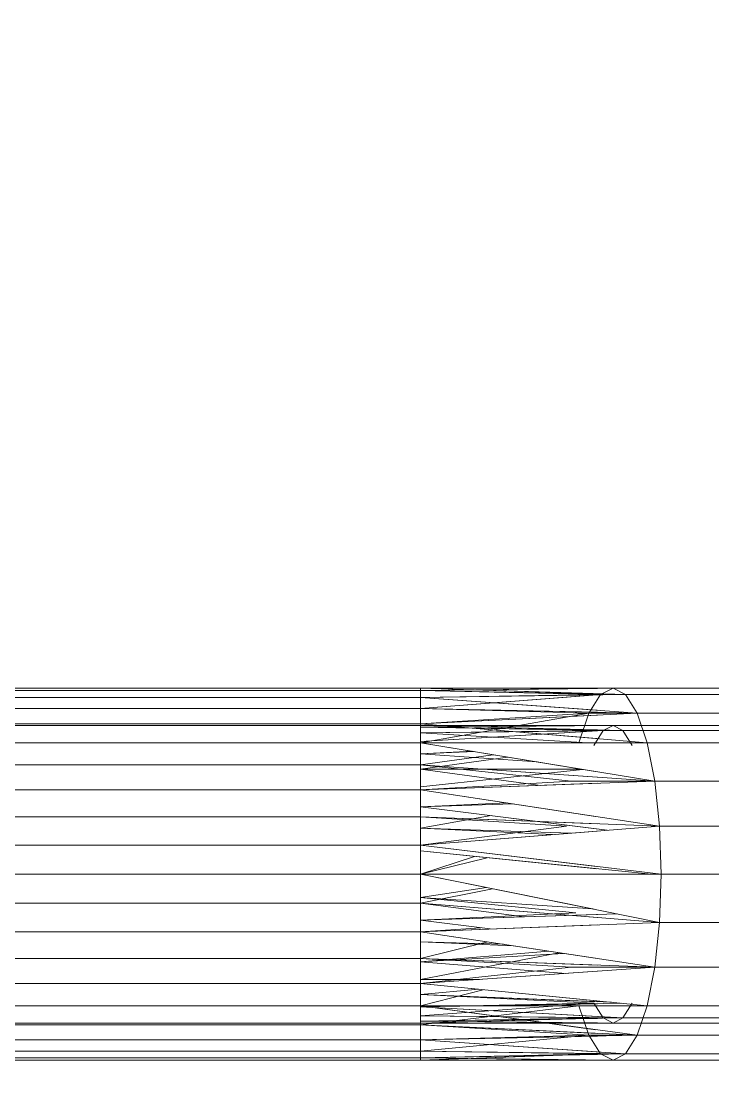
# Model space of a CAD drawing. Header units: centimetres. Extents: x -1762 to 3746, y -261 to 6534.
# Drawn here: x -1340.495 to -1338.637, y 5817.804 to 5820.653 of the extents above; entities that cross this region are included whole.
import ezdxf

# ---------------------------------------------------------------- set-up
doc = ezdxf.new("R2010")
doc.units = ezdxf.units.CM
doc.linetypes.add('Hidden', pattern=[0.714375, 0.47625, -0.238125])
doc.layers.add('A-ANNO-NOTE', color=7, linetype='Continuous', lineweight=9)
doc.layers.add('A-DETL-HDLN', color=7, linetype='Hidden', lineweight=9)
doc.layers.add('G-IMPT', color=7, linetype='Continuous', lineweight=9, true_color=0x007f7f)

# ---------------------------------------------------------------- blocks, each defined once
blk = doc.blocks.new('EQ-05-007 - EQ-05-007_dwg_Agrupar_308-1548997-Planta bodega almacenamiento congelados')
at = {"layer": 'A-DETL-HDLN'}
for p, q in [((4.25, 10.0002), (4.7324, 10.0002)), ((4.6989, 9.9832), (4.7324, 10.0002)), ((5.25, 10.0002), (4.7324, 10.0002)), ((5.25, 9.994), (4.7324, 10.0002)), ((4.7324, 10.0002), (4.7659, 9.9832)), ((5.25, 10.0002), (4.7659, 9.9832)), ((21.25, 10.0002), (5.25, 10.0002)), ((5.25, 9.994), (5.25, 10.0002)), ((4.1853, 9.9832), (4.6989, 9.9832)), ((4.3147, 9.9832), (4.7659, 9.9832)), ((4.6677, 9.9332), (4.6989, 9.9832)), ((5.25, 9.994), (4.6989, 9.9832)), ((5.25, 9.9457), (4.6989, 9.9832)), ((5.25, 9.9757), (4.6989, 9.9832)), ((5.25, 9.994), (4.7659, 9.9832)), ((5.25, 9.9757), (4.7659, 9.9832)), ((4.7659, 9.9832), (4.7971, 9.9332)), ((5.25, 9.9757), (4.7971, 9.9332)), ((21.25, 9.994), (5.25, 9.994)), ((5.25, 9.9757), (5.25, 9.994)), ((5.25, 9.9757), (5.25, 9.994)), ((5.25, 9.9757), (5.25, 9.994)), ((21.25, 9.9757), (5.25, 9.9757)), ((5.25, 9.9457), (5.25, 9.9757)), ((5.25, 9.9457), (4.6677, 9.9332)), ((5.25, 9.9457), (4.7971, 9.9332)), ((21.25, 9.9457), (5.25, 9.9457)), ((5.25, 9.9047), (5.25, 9.9457)), ((4.125, 9.9332), (4.6677, 9.9332)), ((4.375, 9.9332), (4.7971, 9.9332)), ((4.6409, 9.8538), (4.6677, 9.9332)), ((5.25, 9.8538), (4.6677, 9.9332)), ((5.25, 9.9047), (4.6677, 9.9332)), ((5.25, 9.9047), (4.7971, 9.9332)), ((4.7971, 9.9332), (4.8239, 9.8538)), ((4.1982, 9.8866), (4.7056, 9.8866)), ((4.25, 9.9002), (4.7324, 9.9002)), ((4.3018, 9.8866), (4.7592, 9.8866)), ((4.6806, 9.8466), (4.7056, 9.8866)), ((4.7056, 9.8866), (4.7324, 9.9002)), ((5.25, 9.8953), (4.7056, 9.8866)), ((5.25, 9.8566), (4.7056, 9.8866)), ((5.25, 9.8806), (4.7056, 9.8866)), ((5.25, 9.9002), (4.7324, 9.9002)), ((5.25, 9.8953), (4.7324, 9.9002)), ((4.7324, 9.9002), (4.7592, 9.8866)), ((5.25, 9.9002), (4.7592, 9.8866)), ((5.25, 9.8953), (4.7592, 9.8866)), ((5.25, 9.8806), (4.7592, 9.8866)), ((4.7592, 9.8866), (4.7841, 9.8466)), ((5.25, 9.9047), (4.8239, 9.8538)), ((21.25, 9.9047), (5.25, 9.9047)), ((5.25, 9.8538), (5.25, 9.9047)), ((21.25, 9.9002), (5.25, 9.9002)), ((5.25, 9.8566), (4.7087, 9.8471)), ((5.25, 9.8806), (4.7841, 9.8466)), ((5.25, 9.8566), (4.7841, 9.8466)), ((4.0732, 9.8538), (4.6409, 9.8538)), ((4.6203, 9.7502), (4.6409, 9.8538)), ((5.25, 9.7941), (4.6409, 9.8538)), ((5.25, 9.8538), (4.6409, 9.8538)), ((4.6409, 9.8538), (4.8239, 9.8538)), ((5.25, 9.8238), (4.7368, 9.8444)), ((5.25, 9.8238), (4.7841, 9.8466)), ((5.25, 9.8538), (4.8239, 9.8538)), ((5.25, 9.8538), (5.0811, 9.8106)), ((21.25, 9.8538), (5.25, 9.8538)), ((5.25, 9.7941), (5.25, 9.8538)), ((5.25, 9.8238), (5.0933, 9.8094)), ((5.25, 9.7941), (4.6203, 9.7502)), ((5.25, 9.7941), (4.8444, 9.7502)), ((5.25, 9.783), (4.8782, 9.7111)), ((5.25, 9.783), (5.0915, 9.783)), ((5.25, 9.783), (5.0915, 9.783)), ((21.25, 9.7941), (5.25, 9.7941)), ((5.25, 9.7272), (5.25, 9.7941)), ((4.0335, 9.7502), (4.6203, 9.7502)), ((4.6074, 9.6296), (4.6203, 9.7502)), ((5.25, 9.6547), (4.6203, 9.7502)), ((5.25, 9.7272), (4.6203, 9.7502)), ((4.6203, 9.7502), (4.8444, 9.7502)), ((5.25, 9.7272), (4.8444, 9.7502)), ((5.25, 9.7353), (4.8594, 9.7669)), ((5.25, 9.7353), (4.8652, 9.7131)), ((5.25, 9.7353), (4.9051, 9.707)), ((5.25, 9.7272), (5.0689, 9.6822)), ((21.25, 9.7272), (5.25, 9.7272)), ((5.25, 9.6547), (5.25, 9.7272)), ((5.25, 9.6818), (5.0007, 9.6925)), ((5.25, 9.6818), (5.0268, 9.6886)), ((4.6074, 9.6296), (4.0085, 9.6296)), ((4.603, 9.5002), (4.6074, 9.6296)), ((5.25, 9.6547), (4.6074, 9.6296)), ((5.25, 9.5002), (4.6074, 9.6296)), ((5.25, 9.5784), (4.6074, 9.6296)), ((5.25, 9.6238), (5.0625, 9.6474)), ((5.25, 9.6547), (5.0871, 9.6443)), ((21.25, 9.6547), (5.25, 9.6547)), ((5.25, 9.5784), (5.25, 9.6547)), ((5.25, 9.6238), (4.7215, 9.6066)), ((5.25, 9.6238), (4.8324, 9.6037)), ((5.25, 9.5628), (4.8324, 9.6037)), ((5.25, 9.5784), (4.9713, 9.6148)), ((5.25, 9.5628), (4.7867, 9.5935)), ((5.25, 9.5784), (5.0558, 9.5393)), ((21.25, 9.5784), (5.25, 9.5784)), ((5.25, 9.5002), (5.25, 9.5784)), ((5.25, 9.5628), (5.0725, 9.536)), ((4, 9.5002), (4.603, 9.5002)), ((5.25, 9.422), (4.603, 9.5002)), ((5.25, 9.5002), (4.603, 9.5002)), ((4.6074, 9.3708), (4.603, 9.5002)), ((5.25, 9.4376), (4.6288, 9.5002)), ((5.25, 9.5002), (5.0705, 9.4557)), ((5.25, 9.5002), (5.1046, 9.4523)), ((21.25, 9.5002), (5.25, 9.5002)), ((5.25, 9.422), (5.25, 9.5002)), ((5.25, 9.422), (4.6074, 9.3708)), ((5.25, 9.422), (4.8574, 9.3708)), ((21.25, 9.422), (5.25, 9.422)), ((5.25, 9.3457), (5.25, 9.422)), ((5.25, 9.3186), (4.7483, 9.382)), ((5.25, 9.3766), (4.8453, 9.3898)), ((5.25, 9.3766), (4.8947, 9.3937)), ((5.25, 9.3766), (5.0598, 9.3426)), ((4.0085, 9.3708), (4.6074, 9.3708)), ((5.25, 9.2732), (4.6074, 9.3708)), ((5.25, 9.3457), (4.6074, 9.3708)), ((4.6203, 9.2502), (4.6074, 9.3708)), ((5.25, 9.3457), (4.8574, 9.3708)), ((21.25, 9.3457), (5.25, 9.3457)), ((5.25, 9.2732), (5.25, 9.3457)), ((5.25, 9.3186), (5.0008, 9.3111)), ((5.25, 9.3186), (5.017, 9.3086)), ((5.25, 9.2732), (4.6203, 9.2502)), ((5.25, 9.2651), (4.8143, 9.2183)), ((5.25, 9.2732), (4.8444, 9.2502)), ((5.25, 9.2174), (4.9271, 9.2614)), ((21.25, 9.2732), (5.25, 9.2732)), ((5.25, 9.2063), (5.25, 9.2732)), ((4.0335, 9.2502), (4.6203, 9.2502)), ((5.25, 9.1467), (4.6203, 9.2502)), ((5.25, 9.2063), (4.6203, 9.2502)), ((4.6203, 9.2502), (4.8444, 9.2502)), ((4.6409, 9.1467), (4.6203, 9.2502)), ((5.25, 9.2063), (4.8444, 9.2502)), ((5.25, 9.2174), (4.82, 9.2174)), ((5.25, 9.2174), (4.82, 9.2174)), ((5.25, 9.2174), (5.015, 9.1853)), ((5.25, 9.2063), (5.054, 9.1789)), ((21.25, 9.2063), (5.25, 9.2063)), ((5.25, 9.1467), (5.25, 9.2063)), ((5.25, 9.1766), (4.9363, 9.1982)), ((5.25, 9.1766), (5.1036, 9.1707)), ((5.25, 9.1766), (5.1097, 9.1697)), ((4.0732, 9.1467), (4.6409, 9.1467)), ((5.25, 9.0957), (4.6409, 9.1467)), ((5.25, 9.1467), (4.6409, 9.1467)), ((4.6677, 9.0672), (4.6409, 9.1467)), ((4.7056, 9.1138), (4.6806, 9.1538)), ((4.7841, 9.1538), (4.7592, 9.1138)), ((5.25, 9.1467), (4.7971, 9.0672)), ((4.8239, 9.1467), (4.7971, 9.0672)), ((5.25, 9.1198), (4.8002, 9.1467)), ((21.25, 9.1467), (5.25, 9.1467)), ((5.25, 9.0957), (5.25, 9.1467)), ((5.25, 9.1198), (4.7056, 9.1138)), ((5.25, 9.1438), (4.7592, 9.1138)), ((5.25, 9.1198), (4.7592, 9.1138)), ((4.1982, 9.1138), (4.7056, 9.1138)), ((4.25, 9.1002), (4.7324, 9.1002)), ((4.3018, 9.1138), (4.7592, 9.1138)), ((5.25, 9.0957), (4.6677, 9.0672)), ((5.25, 9.1002), (4.7056, 9.1138)), ((5.25, 9.1051), (4.7056, 9.1138)), ((4.7324, 9.1002), (4.7056, 9.1138)), ((4.7592, 9.1138), (4.7324, 9.1002)), ((5.25, 9.1051), (4.7324, 9.1002)), ((5.25, 9.1002), (4.7324, 9.1002)), ((5.25, 9.1051), (4.7592, 9.1138)), ((5.25, 9.0957), (4.7971, 9.0672)), ((21.25, 9.1002), (5.25, 9.1002)), ((21.25, 9.0957), (5.25, 9.0957)), ((5.25, 9.0547), (5.25, 9.0957)), ((4.125, 9.0672), (4.6677, 9.0672)), ((4.375, 9.0672), (4.7971, 9.0672)), ((5.25, 9.0247), (4.6677, 9.0672)), ((5.25, 9.0547), (4.6677, 9.0672)), ((4.6989, 9.0172), (4.6677, 9.0672)), ((4.7971, 9.0672), (4.7659, 9.0172)), ((5.25, 9.0547), (4.7971, 9.0672)), ((5.25, 9.0547), (4.7659, 9.0172)), ((21.25, 9.0547), (5.25, 9.0547)), ((5.25, 9.0247), (5.25, 9.0547)), ((4.1853, 9.0172), (4.6989, 9.0172)), ((4.3147, 9.0172), (4.7659, 9.0172)), ((5.25, 9.0247), (4.6989, 9.0172)), ((5.25, 9.0002), (4.6989, 9.0172)), ((5.25, 9.0064), (4.6989, 9.0172)), ((4.7324, 9.0002), (4.6989, 9.0172)), ((4.7659, 9.0172), (4.7324, 9.0002)), ((5.25, 9.0064), (4.7324, 9.0002)), ((5.25, 9.0247), (4.7659, 9.0172)), ((5.25, 9.0064), (4.7659, 9.0172)), ((21.25, 9.0247), (5.25, 9.0247)), ((5.25, 9.0064), (5.25, 9.0247)), ((5.25, 9.0064), (5.25, 9.0247)), ((5.25, 9.0064), (5.25, 9.0247)), ((21.25, 9.0064), (5.25, 9.0064)), ((5.25, 9.0002), (5.25, 9.0064)), ((5.25, 9.0064), (5.25, 9.0002)), ((5.25, 9.0002), (5.25, 9.0064)), ((4.25, 9.0002), (4.7324, 9.0002)), ((5.25, 9.0002), (4.7324, 9.0002)), ((21.25, 9.0002), (5.25, 9.0002))]:
    blk.add_line(p, q, dxfattribs=at)
at = {"layer": 'A-DETL-HDLN', "flags": 128}
blk.add_lwpolyline([(5.25, 10.0002), (5.25, 9.994)], close=True, dxfattribs=at)
at = {"layer": 'G-IMPT'}
for p, q in [((4.25, 10.0002), (4.7324, 10.0002)), ((4.6989, 9.9832), (4.7324, 10.0002)), ((5.25, 10.0002), (4.7324, 10.0002)), ((5.25, 9.994), (4.7324, 10.0002)), ((4.7324, 10.0002), (4.7659, 9.9832)), ((5.25, 10.0002), (4.7659, 9.9832)), ((21.25, 10.0002), (5.25, 10.0002)), ((5.25, 9.994), (5.25, 10.0002)), ((5.25, 10.0002), (21.25, 10.0002)), ((4.1853, 9.9832), (4.6989, 9.9832)), ((4.3147, 9.9832), (4.7659, 9.9832)), ((4.6677, 9.9332), (4.6989, 9.9832)), ((5.25, 9.994), (4.6989, 9.9832)), ((5.25, 9.9457), (4.6989, 9.9832)), ((5.25, 9.9757), (4.6989, 9.9832)), ((5.25, 9.994), (4.7659, 9.9832)), ((5.25, 9.9757), (4.7659, 9.9832)), ((4.7659, 9.9832), (4.7971, 9.9332)), ((5.25, 9.9757), (4.7971, 9.9332)), ((21.25, 9.994), (5.25, 9.994)), ((5.25, 9.9757), (5.25, 9.994)), ((21.25, 9.9757), (5.25, 9.9757)), ((5.25, 9.9457), (5.25, 9.9757)), ((5.25, 9.9457), (4.6677, 9.9332)), ((5.25, 9.9457), (4.7971, 9.9332)), ((21.25, 9.9457), (5.25, 9.9457)), ((5.25, 9.9047), (5.25, 9.9457)), ((4.125, 9.9332), (4.6677, 9.9332)), ((4.375, 9.9332), (4.7971, 9.9332)), ((4.6409, 9.8538), (4.6677, 9.9332)), ((5.25, 9.8538), (4.6677, 9.9332)), ((5.25, 9.9047), (4.6677, 9.9332)), ((5.25, 9.9047), (4.7971, 9.9332)), ((4.7971, 9.9332), (4.8239, 9.8538)), ((4.1982, 9.8866), (4.7056, 9.8866)), ((4.25, 9.9002), (4.7324, 9.9002)), ((4.3018, 9.8866), (4.7592, 9.8866)), ((4.6806, 9.8466), (4.7056, 9.8866)), ((4.7056, 9.8866), (4.7324, 9.9002)), ((5.25, 9.8953), (4.7056, 9.8866)), ((4.7056, 9.8866), (5.25, 9.8953)), ((5.25, 9.8566), (4.7056, 9.8866)), ((5.25, 9.8806), (4.7056, 9.8866)), ((5.25, 9.9002), (4.7324, 9.9002)), ((5.25, 9.8953), (4.7324, 9.9002)), ((4.7324, 9.9002), (4.7592, 9.8866)), ((5.25, 9.9002), (4.7592, 9.8866)), ((5.25, 9.8953), (4.7592, 9.8866)), ((5.25, 9.8953), (4.7592, 9.8866)), ((5.25, 9.8806), (4.7592, 9.8866)), ((4.7592, 9.8866), (4.7841, 9.8466)), ((5.25, 9.9047), (4.8239, 9.8538)), ((21.25, 9.9047), (5.25, 9.9047)), ((5.25, 9.8538), (5.25, 9.9047)), ((21.25, 9.9002), (5.25, 9.9002)), ((5.25, 9.8566), (4.7087, 9.8471)), ((4.7087, 9.8471), (5.25, 9.8566)), ((5.25, 9.8806), (4.7841, 9.8466)), ((5.25, 9.8566), (4.7841, 9.8466)), ((5.25, 9.8566), (4.7841, 9.8466)), ((4.0732, 9.8538), (4.6409, 9.8538)), ((4.6203, 9.7502), (4.6409, 9.8538)), ((5.25, 9.7941), (4.6409, 9.8538)), ((5.25, 9.8538), (4.6409, 9.8538)), ((4.6409, 9.8538), (4.8239, 9.8538)), ((4.8239, 9.8538), (4.6409, 9.8538)), ((5.25, 9.8238), (4.7367, 9.8444)), ((5.25, 9.8238), (4.7367, 9.8444)), ((5.25, 9.8238), (4.7368, 9.8444)), ((5.25, 9.8238), (4.7841, 9.8466)), ((4.7841, 9.8466), (5.25, 9.8238)), ((5.25, 9.8538), (4.8239, 9.8538)), ((5.25, 9.8538), (5.0811, 9.8106)), ((5.25, 9.8538), (5.0811, 9.8106)), ((21.25, 9.8538), (5.25, 9.8538)), ((5.25, 9.7941), (5.25, 9.8538)), ((5.25, 9.8238), (5.0933, 9.8094)), ((5.25, 9.8238), (5.0933, 9.8094)), ((5.25, 9.7941), (4.6203, 9.7502)), ((5.25, 9.7941), (4.8444, 9.7502)), ((4.8444, 9.7502), (5.25, 9.7941)), ((5.25, 9.783), (4.8782, 9.7111)), ((5.25, 9.783), (4.8782, 9.7111)), ((5.25, 9.783), (5.0915, 9.783)), ((5.25, 9.783), (5.0915, 9.783)), ((5.0915, 9.783), (5.25, 9.783)), ((5.25, 9.783), (5.0915, 9.783)), ((5.0915, 9.783), (5.25, 9.783)), ((21.25, 9.7941), (5.25, 9.7941)), ((5.25, 9.7272), (5.25, 9.7941)), ((4.0335, 9.7502), (4.6203, 9.7502)), ((4.6074, 9.6296), (4.6203, 9.7502)), ((5.25, 9.6547), (4.6203, 9.7502)), ((5.25, 9.7272), (4.6203, 9.7502)), ((4.6203, 9.7502), (4.8444, 9.7502)), ((4.6203, 9.7502), (4.8444, 9.7502)), ((4.8444, 9.7502), (4.6203, 9.7502)), ((5.25, 9.7272), (4.8444, 9.7502)), ((5.25, 9.7353), (4.8594, 9.7669)), ((5.25, 9.7353), (4.8594, 9.7669)), ((5.25, 9.7353), (4.8652, 9.7131)), ((4.8652, 9.7131), (5.25, 9.7353)), ((5.25, 9.7353), (4.9051, 9.707)), ((4.9051, 9.707), (5.25, 9.7353)), ((4.9051, 9.707), (5.25, 9.7353)), ((5.25, 9.7272), (5.0689, 9.6822)), ((5.25, 9.7272), (5.0689, 9.6822)), ((21.25, 9.7272), (5.25, 9.7272)), ((5.25, 9.6547), (5.25, 9.7272)), ((5.25, 9.6818), (5.0007, 9.6925)), ((5.25, 9.6818), (5.0007, 9.6925)), ((5.0007, 9.6925), (5.25, 9.6818)), ((5.25, 9.6818), (5.0268, 9.6886)), ((5.25, 9.6818), (5.0268, 9.6886)), ((5.25, 9.6818), (5.0268, 9.6886)), ((4.6074, 9.6296), (4.0085, 9.6296)), ((4.0085, 9.6296), (4.6074, 9.6296)), ((4.603, 9.5002), (4.6074, 9.6296)), ((4.6074, 9.6296), (4.603, 9.5002)), ((5.25, 9.6547), (4.6074, 9.6296)), ((5.25, 9.5002), (4.6074, 9.6296)), ((5.25, 9.5784), (4.6074, 9.6296)), ((5.25, 9.5784), (4.6074, 9.6296)), ((5.25, 9.6238), (5.0625, 9.6474)), ((5.0625, 9.6474), (5.25, 9.6238)), ((5.25, 9.6547), (5.0871, 9.6443)), ((5.0871, 9.6443), (5.25, 9.6547)), ((5.25, 9.6547), (5.0871, 9.6443)), ((21.25, 9.6547), (5.25, 9.6547)), ((5.25, 9.5784), (5.25, 9.6547)), ((5.25, 9.6238), (4.7215, 9.6066)), ((5.25, 9.6238), (4.7215, 9.6066)), ((5.25, 9.6238), (4.8324, 9.6037)), ((4.8324, 9.6037), (5.25, 9.6238)), ((5.25, 9.5628), (4.8324, 9.6037)), ((5.25, 9.5628), (4.8324, 9.6037)), ((5.25, 9.5784), (4.9713, 9.6148)), ((4.9714, 9.6148), (5.25, 9.5784)), ((4.9714, 9.6148), (5.25, 9.5784)), ((5.25, 9.5628), (4.7867, 9.5935)), ((4.7867, 9.5935), (5.25, 9.5628)), ((4.7867, 9.5935), (5.25, 9.5628)), ((5.25, 9.5784), (5.0558, 9.5393)), ((21.25, 9.5784), (5.25, 9.5784)), ((5.25, 9.5002), (5.25, 9.5784)), ((21.25, 9.5784), (5.25, 9.5784)), ((5.25, 9.5628), (5.0725, 9.536)), ((5.25, 9.5628), (5.0725, 9.536)), ((4, 9.5002), (4.603, 9.5002)), ((5.25, 9.422), (4.603, 9.5002)), ((5.25, 9.5002), (4.603, 9.5002)), ((4.6074, 9.3708), (4.603, 9.5002)), ((4.603, 9.5002), (4.6074, 9.3708)), ((4.6074, 9.3708), (4.603, 9.5002)), ((5.25, 9.4376), (4.6288, 9.5002)), ((5.25, 9.5002), (5.0705, 9.4557)), ((5.25, 9.5002), (5.0705, 9.4557)), ((5.25, 9.5002), (5.0705, 9.4557)), ((5.25, 9.5002), (5.1046, 9.4523)), ((5.1046, 9.4523), (5.25, 9.5002)), ((5.1046, 9.4523), (5.25, 9.5002)), ((21.25, 9.5002), (5.25, 9.5002)), ((5.25, 9.422), (5.25, 9.5002)), ((5.25, 9.422), (4.6074, 9.3708)), ((5.25, 9.422), (4.8574, 9.3708)), ((5.25, 9.422), (4.8574, 9.3708)), ((21.25, 9.422), (5.25, 9.422)), ((5.25, 9.3457), (5.25, 9.422)), ((5.25, 9.3186), (4.7483, 9.382)), ((5.25, 9.3186), (4.7483, 9.382)), ((5.25, 9.3766), (4.8453, 9.3898)), ((4.8453, 9.3898), (5.25, 9.3766)), ((5.25, 9.3766), (4.8453, 9.3898)), ((5.25, 9.3766), (4.8947, 9.3937)), ((4.8947, 9.3937), (5.25, 9.3766)), ((5.25, 9.3766), (5.0598, 9.3426)), ((5.0598, 9.3426), (5.25, 9.3766)), ((4.0085, 9.3708), (4.6074, 9.3708)), ((5.25, 9.2732), (4.6074, 9.3708)), ((5.25, 9.3457), (4.6074, 9.3708)), ((4.6203, 9.2502), (4.6074, 9.3708)), ((5.25, 9.3457), (4.8574, 9.3708)), ((5.25, 9.3457), (4.8574, 9.3708)), ((21.25, 9.3457), (5.25, 9.3457)), ((5.25, 9.2732), (5.25, 9.3457)), ((5.25, 9.3186), (5.0008, 9.3111)), ((5.0008, 9.3111), (5.25, 9.3186)), ((5.25, 9.3186), (5.017, 9.3086)), ((5.25, 9.3186), (5.017, 9.3086)), ((5.25, 9.3186), (5.017, 9.3086)), ((5.25, 9.2732), (4.6203, 9.2502)), ((5.25, 9.2651), (4.8143, 9.2183)), ((5.25, 9.2651), (4.8143, 9.2183)), ((5.25, 9.2651), (4.8143, 9.2183)), ((5.25, 9.2732), (4.8444, 9.2502)), ((5.25, 9.2174), (4.9271, 9.2614)), ((5.25, 9.2174), (4.9271, 9.2614)), ((21.25, 9.2732), (5.25, 9.2732)), ((5.25, 9.2063), (5.25, 9.2732)), ((4.0335, 9.2502), (4.6203, 9.2502)), ((5.25, 9.1467), (4.6203, 9.2502)), ((5.25, 9.2063), (4.6203, 9.2502)), ((4.6203, 9.2502), (4.8444, 9.2502)), ((4.6409, 9.1467), (4.6203, 9.2502)), ((4.6203, 9.2502), (4.8444, 9.2502)), ((5.25, 9.2063), (4.8444, 9.2502)), ((4.8444, 9.2502), (5.25, 9.2063)), ((5.25, 9.2174), (4.82, 9.2174)), ((5.25, 9.2174), (4.82, 9.2174)), ((4.82, 9.2174), (5.25, 9.2174)), ((4.82, 9.2174), (5.25, 9.2174)), ((5.25, 9.2174), (5.015, 9.1853)), ((5.015, 9.1853), (5.25, 9.2174)), ((5.25, 9.2063), (5.054, 9.1789)), ((21.25, 9.2063), (5.25, 9.2063)), ((5.25, 9.1467), (5.25, 9.2063)), ((5.25, 9.1766), (4.9363, 9.1982)), ((5.25, 9.1766), (4.9363, 9.1982)), ((5.25, 9.1766), (5.1036, 9.1707)), ((5.1036, 9.1707), (5.25, 9.1766)), ((5.25, 9.1766), (5.1097, 9.1697)), ((5.25, 9.1766), (5.1097, 9.1697)), ((5.25, 9.1766), (5.1097, 9.1697)), ((4.0732, 9.1467), (4.6409, 9.1467)), ((5.25, 9.0957), (4.6409, 9.1467)), ((5.25, 9.1467), (4.6409, 9.1467)), ((4.6677, 9.0672), (4.6409, 9.1467)), ((4.7056, 9.1138), (4.6806, 9.1538)), ((4.7841, 9.1538), (4.7592, 9.1138)), ((5.25, 9.1467), (4.7971, 9.0672)), ((4.8239, 9.1467), (4.7971, 9.0672)), ((5.25, 9.1198), (4.8002, 9.1467)), ((4.8002, 9.1467), (5.25, 9.1198)), ((21.25, 9.1467), (5.25, 9.1467)), ((5.25, 9.0957), (5.25, 9.1467)), ((5.25, 9.1198), (4.7056, 9.1138)), ((5.25, 9.1438), (4.7592, 9.1138)), ((5.25, 9.1198), (4.7592, 9.1138)), ((4.1982, 9.1138), (4.7056, 9.1138)), ((4.25, 9.1002), (4.7324, 9.1002)), ((4.3018, 9.1138), (4.7592, 9.1138)), ((5.25, 9.0957), (4.6677, 9.0672)), ((5.25, 9.1002), (4.7056, 9.1138)), ((5.25, 9.1051), (4.7056, 9.1138)), ((4.7324, 9.1002), (4.7056, 9.1138)), ((5.25, 9.1051), (4.7056, 9.1138)), ((4.7592, 9.1138), (4.7324, 9.1002)), ((5.25, 9.1051), (4.7324, 9.1002)), ((5.25, 9.1002), (4.7324, 9.1002)), ((5.25, 9.1051), (4.7592, 9.1138)), ((5.25, 9.0957), (4.7971, 9.0672)), ((21.25, 9.1002), (5.25, 9.1002)), ((21.25, 9.0957), (5.25, 9.0957)), ((5.25, 9.0547), (5.25, 9.0957)), ((4.125, 9.0672), (4.6677, 9.0672)), ((4.375, 9.0672), (4.7971, 9.0672)), ((5.25, 9.0247), (4.6677, 9.0672)), ((5.25, 9.0547), (4.6677, 9.0672)), ((4.6989, 9.0172), (4.6677, 9.0672)), ((4.7971, 9.0672), (4.7659, 9.0172)), ((5.25, 9.0547), (4.7971, 9.0672)), ((5.25, 9.0547), (4.7659, 9.0172)), ((21.25, 9.0547), (5.25, 9.0547)), ((5.25, 9.0247), (5.25, 9.0547)), ((4.1853, 9.0172), (4.6989, 9.0172)), ((4.3147, 9.0172), (4.7659, 9.0172)), ((5.25, 9.0247), (4.6989, 9.0172)), ((5.25, 9.0002), (4.6989, 9.0172)), ((5.25, 9.0064), (4.6989, 9.0172)), ((4.7324, 9.0002), (4.6989, 9.0172)), ((4.7659, 9.0172), (4.7324, 9.0002)), ((5.25, 9.0064), (4.7324, 9.0002)), ((5.25, 9.0247), (4.7659, 9.0172)), ((5.25, 9.0064), (4.7659, 9.0172)), ((21.25, 9.0247), (5.25, 9.0247)), ((5.25, 9.0064), (5.25, 9.0247)), ((21.25, 9.0064), (5.25, 9.0064)), ((5.25, 9.0002), (5.25, 9.0064)), ((4.25, 9.0002), (4.7324, 9.0002)), ((5.25, 9.0002), (4.7324, 9.0002)), ((21.25, 9.0002), (5.25, 9.0002))]:
    blk.add_line(p, q, dxfattribs=at)
at = {"layer": 'G-IMPT', "flags": 128}
for points in [[(4.0732, 9.8538), (4.6409, 9.8538), (4.6677, 9.9332), (4.125, 9.9332)], [(5.25, 9.6547), (4.6203, 9.7502), (4.6074, 9.6296), (5.25, 9.6547), (4.6203, 9.7502), (4.6409, 9.8538), (4.0732, 9.8538), (4.125, 9.9332), (3.659, 9.9332), (3.7443, 9.9832), (3.4059, 9.9832), (3.5179, 10.0002), (3.3181, 10.0002), (3.3282, 9.994), (3.3181, 10.0002), (3.4431, 9.9832), (3.3282, 9.994)], [(3.477, 9.9457), (3.5596, 9.9332), (3.4431, 9.9832), (3.63, 9.9832), (3.5179, 10.0002), (3.8358, 10.0002), (3.7443, 9.9832), (4.1853, 9.9832), (4.125, 9.9332), (4.6677, 9.9332), (4.6989, 9.9832), (4.1853, 9.9832), (4.25, 10.0002), (3.8358, 10.0002), (3.9273, 9.9832), (3.63, 9.9832), (3.7345, 9.9332), (3.5596, 9.9332), (3.5439, 9.9047), (3.477, 9.9457), (3.4045, 9.9757)], [(3.5439, 9.9047), (3.6036, 9.8538), (3.5439, 9.9047), (3.6036, 9.8538), (3.5894, 9.8674), (3.6302, 9.8249), (3.6597, 9.8538), (3.8241, 9.8538), (3.7345, 9.9332), (4.0126, 9.9332), (3.9273, 9.9832), (4.3147, 9.9832), (4.25, 10.0002), (4.7324, 10.0002), (4.6989, 9.9832), (4.6677, 9.9332), (5.25, 9.9457), (4.6989, 9.9832), (5.25, 9.9457), (5.25, 9.9757), (5.25, 9.994), (21.25, 9.994)], [(21.25, 9.9757), (5.25, 9.9757), (4.6989, 9.9832), (4.1853, 9.9832), (4.25, 10.0002), (3.8358, 10.0002), (3.9273, 9.9832), (3.63, 9.9832), (3.7345, 9.9332), (3.5596, 9.9332), (3.6597, 9.8538), (3.5894, 9.8674), (3.5439, 9.9047)], [(3.7364, 9.7502), (3.6597, 9.8538), (3.8241, 9.8538), (3.7345, 9.9332), (4.0126, 9.9332), (3.9273, 9.9832), (4.3147, 9.9832), (4.25, 10.0002), (4.7324, 10.0002), (4.7659, 9.9832), (4.3147, 9.9832), (4.375, 9.9332), (4.0126, 9.9332), (4.0858, 9.8538)], [(5.25, 9.9047), (4.6677, 9.9332), (4.6409, 9.8538), (5.25, 9.8538), (4.6677, 9.9332), (5.25, 9.8538), (5.25, 9.9047), (4.6677, 9.9332), (5.25, 9.9457), (21.25, 9.9457)], [(21.25, 9.994), (5.25, 9.994), (4.6989, 9.9832), (5.25, 9.9757), (5.25, 9.994), (4.6989, 9.9832), (4.7324, 10.0002), (5.25, 9.994), (4.7324, 10.0002), (5.25, 10.0002), (5.25, 9.994), (5.25, 10.0002), (21.25, 10.0002)], [(5.25, 10.0002), (4.7659, 9.9832), (5.25, 10.0002), (4.7324, 10.0002), (4.7659, 9.9832), (5.25, 9.994)], [(21.25, 10.0002), (21.25, 9.994), (21.25, 9.9757), (5.25, 9.9757), (5.25, 9.9457), (5.25, 9.9047)], [(4.4268, 9.8538), (4.375, 9.9332), (4.7971, 9.9332), (4.7659, 9.9832), (4.3147, 9.9832), (4.375, 9.9332), (4.0126, 9.9332), (4.0858, 9.8538)], [(4.6409, 9.8538), (4.8239, 9.8538), (4.7971, 9.9332), (4.7659, 9.9832), (5.25, 9.9757), (4.7971, 9.9332), (5.25, 9.9757)], [(5.25, 9.9757), (4.7659, 9.9832), (5.25, 9.994)], [(5.25, 9.9457), (4.7971, 9.9332), (4.375, 9.9332), (4.4268, 9.8538)], [(5.25, 9.9047), (4.7971, 9.9332), (5.25, 9.9457)], [(21.8591, 9.8538), (21.8323, 9.9332), (21.25, 9.9457), (5.25, 9.9457), (5.25, 9.9047)], [(5.25, 9.9047), (21.25, 9.9047), (21.25, 9.9457), (21.8323, 9.9332), (21.25, 9.9047), (5.25, 9.9047), (5.25, 9.8538), (5.25, 9.7941), (5.25, 9.8538), (21.25, 9.8538)], [(5.25, 9.9047), (4.7971, 9.9332), (4.8239, 9.8538), (5.25, 9.9047), (4.8239, 9.8538), (5.25, 9.8538)], [(4.25, 9.9002), (4.7324, 9.9002), (4.7056, 9.8866)], [(5.25, 9.9002), (4.7324, 9.9002), (5.25, 9.8953), (4.7056, 9.8866), (4.1982, 9.8866)], [(4.7592, 9.8866), (5.25, 9.9002), (4.7324, 9.9002), (4.25, 9.9002), (4.3018, 9.8866), (3.909, 9.8866), (3.8358, 9.9002), (3.5179, 9.9002), (3.6076, 9.8866), (3.4181, 9.8866), (3.3736, 9.8806), (3.3126, 9.8953), (3.4181, 9.8866), (3.3181, 9.9002), (3.5179, 9.9002), (3.6076, 9.8866), (3.909, 9.8866), (3.8358, 9.9002), (4.25, 9.9002), (4.3018, 9.8866), (4.7592, 9.8866), (4.7324, 9.9002), (4.7592, 9.8866), (5.25, 9.8806)], [(4.15, 9.8466), (4.1982, 9.8866), (4.7056, 9.8866), (4.6806, 9.8466), (4.7056, 9.8866), (5.25, 9.8566)], [(5.25, 9.8566), (4.7841, 9.8466), (5.25, 9.8806), (4.7592, 9.8866), (4.3018, 9.8866), (4.35, 9.8466)], [(5.25, 9.8806), (4.7056, 9.8866), (4.7324, 9.9002), (5.25, 9.8953)], [(5.25, 9.8806), (4.7056, 9.8866), (5.25, 9.8566), (4.7087, 9.8471)], [(5.25, 9.8953), (4.7592, 9.8866), (5.25, 9.9002)], [(4.7841, 9.8466), (4.7592, 9.8866), (4.7841, 9.8466), (5.25, 9.8806)], [(21.25, 9.8538), (5.25, 9.8538), (4.6409, 9.8538), (5.25, 9.7941), (4.6409, 9.8538), (4.6203, 9.7502), (5.25, 9.7941), (5.25, 9.7272)], [(4.7841, 9.8466), (5.25, 9.8238), (5.0933, 9.8094)], [(5.0811, 9.8106), (5.25, 9.8538), (4.8239, 9.8538)], [(5.25, 9.7941), (21.25, 9.7941), (21.25, 9.8538), (21.8797, 9.7502), (21.25, 9.8538), (21.8591, 9.8538), (21.8797, 9.7502), (21.25, 9.7941), (21.25, 9.8538), (21.8591, 9.8538), (21.8797, 9.7502), (22.4665, 9.7502)], [(22.4665, 9.7502), (21.8797, 9.7502), (21.25, 9.7941), (5.25, 9.7941), (5.25, 9.7272), (4.6203, 9.7502), (4.0335, 9.7502)], [(5.25, 9.7272), (4.6203, 9.7502), (5.25, 9.7941)], [(5.25, 9.7272), (4.8444, 9.7502), (5.25, 9.7941)], [(5.0915, 9.783), (5.25, 9.783), (4.8782, 9.7111)], [(22.4915, 9.6296), (21.8926, 9.6296), (21.8797, 9.7502), (21.25, 9.6547), (21.8797, 9.7502), (21.25, 9.7272), (21.25, 9.6547), (5.25, 9.6547), (5.25, 9.5784), (5.25, 9.6547), (21.25, 9.6547), (21.25, 9.7272), (21.25, 9.7941), (21.25, 9.7272), (5.25, 9.7272), (5.25, 9.6547)], [(4.0335, 9.7502), (4.6203, 9.7502), (4.6074, 9.6296), (4.0085, 9.6296)], [(5.25, 9.5002), (5.25, 9.5784), (4.6074, 9.6296), (5.25, 9.6547), (5.25, 9.7272), (21.25, 9.7272), (21.8797, 9.7502), (21.8926, 9.6296), (22.4915, 9.6296)], [(5.0689, 9.6822), (5.25, 9.7272), (4.8444, 9.7502)], [(4.8652, 9.7131), (5.25, 9.7353), (4.8594, 9.7669)], [(4.603, 9.5002), (4, 9.5002), (4.0085, 9.6296)], [(4.6074, 9.6296), (4.603, 9.5002), (4, 9.5002), (4.0085, 9.6296)], [(21.8926, 9.6296), (21.897, 9.5002), (21.25, 9.5784), (21.897, 9.5002), (21.25, 9.5002), (21.25, 9.5784), (21.25, 9.5002), (5.25, 9.5002), (4.603, 9.5002)], [(4.603, 9.5002), (5.25, 9.5002), (4.6074, 9.6296), (5.25, 9.5002)], [(21.25, 9.2732), (5.25, 9.2732), (5.25, 9.2063), (4.6203, 9.2502), (4.6409, 9.1467), (5.25, 9.1467), (4.6203, 9.2502), (5.25, 9.1467), (5.25, 9.2063), (4.6203, 9.2502), (5.25, 9.2732), (5.25, 9.3457), (21.25, 9.3457)], [(21.25, 9.422), (5.25, 9.422), (5.25, 9.5002), (5.25, 9.5784), (21.25, 9.5784)], [(5.0625, 9.6474), (5.25, 9.6238), (4.7215, 9.6066)], [(5.25, 9.6238), (4.8324, 9.6037), (5.25, 9.5628), (5.0725, 9.536)], [(4.3018, 9.1138), (4.7592, 9.1138), (5.25, 9.1051)], [(5.25, 9.3457), (4.6074, 9.3708), (5.25, 9.422), (5.25, 9.5002), (21.25, 9.5002), (21.25, 9.422), (21.25, 9.5002), (21.8926, 9.3708), (21.25, 9.5002), (21.897, 9.5002)], [(22.4665, 9.2502), (22.4268, 9.1467), (22.9142, 9.1467), (22.841, 9.0672), (23.1986, 9.0672), (23.0941, 9.0172), (23.3069, 9.0172), (23.4233, 9.0672), (23.1986, 9.0672), (23.2882, 9.1467), (22.9142, 9.1467), (22.9704, 9.2502), (22.4665, 9.2502), (22.4915, 9.3708), (21.8926, 9.3708), (21.25, 9.422), (21.25, 9.3457), (5.25, 9.3457), (4.6074, 9.3708), (4.0085, 9.3708)], [(4.6074, 9.3708), (5.25, 9.422), (5.25, 9.3457)], [(5.25, 9.422), (5.25, 9.3457), (5.25, 9.2732), (4.6074, 9.3708), (5.25, 9.2732), (4.6203, 9.2502), (4.6074, 9.3708)], [(5.25, 9.3457), (4.8574, 9.3708), (5.25, 9.422)], [(21.8926, 9.3708), (21.25, 9.422), (5.25, 9.422)], [(5.0008, 9.3111), (5.25, 9.3186), (4.7483, 9.382)], [(5.0598, 9.3426), (5.25, 9.3766), (4.8947, 9.3937)], [(5.25, 9.0247), (4.7659, 9.0172), (4.3147, 9.0172)], [(4.25, 9.0002), (4.7324, 9.0002), (4.6989, 9.0172), (4.1853, 9.0172)], [(2.8045, 9.2732), (2.7745, 9.3457), (2.8516, 9.3708), (2.8999, 9.2502), (3.1429, 9.2502), (3.2118, 9.1467), (3.5858, 9.1467), (3.659, 9.0672), (4.125, 9.0672), (4.1853, 9.0172), (4.6989, 9.0172), (4.6677, 9.0672), (4.125, 9.0672), (4.0732, 9.1467)], [(3.4943, 9.3708), (3.5296, 9.2502), (4.0335, 9.2502), (4.0732, 9.1467), (4.6409, 9.1467)], [(4.6409, 9.1467), (4.0732, 9.1467), (4.0335, 9.2502), (3.5296, 9.2502), (3.4943, 9.3708)], [(4.0335, 9.2502), (4.6203, 9.2502), (4.6074, 9.3708), (4.0085, 9.3708)], [(5.25, 9.2063), (5.25, 9.2732), (21.25, 9.2732), (21.25, 9.3457), (21.8926, 9.3708), (21.8797, 9.2502), (22.4665, 9.2502)], [(5.25, 9.2063), (21.25, 9.2063), (21.25, 9.2732), (21.8797, 9.2502), (21.25, 9.2063), (21.25, 9.2732), (21.8926, 9.3708), (21.8797, 9.2502), (22.4665, 9.2502)], [(4.6203, 9.2502), (4.8444, 9.2502), (5.25, 9.2732)], [(4.82, 9.2174), (5.25, 9.2174), (4.9271, 9.2614)], [(5.25, 9.2732), (4.8444, 9.2502), (5.25, 9.2063)], [(4.0335, 9.2502), (4.6203, 9.2502), (4.6409, 9.1467)], [(23.1718, 9.0064), (23.0955, 9.0247), (23.023, 9.0547), (23.0569, 9.0172), (23.023, 9.0547), (22.9404, 9.0672), (23.0569, 9.0172), (23.1819, 9.0002), (22.9821, 9.0002), (23.0941, 9.0172), (22.7557, 9.0172), (22.841, 9.0672), (22.375, 9.0672), (22.4268, 9.1467), (21.8591, 9.1467), (21.25, 9.2063), (21.8591, 9.1467), (21.8797, 9.2502), (21.25, 9.2063), (5.25, 9.2063), (5.25, 9.1467), (5.25, 9.0957)], [(21.25, 9.0064), (21.8011, 9.0172), (21.25, 9.0247), (21.25, 9.0064), (5.25, 9.0064), (5.25, 9.0247), (21.25, 9.0247), (21.25, 9.0547), (21.8323, 9.0672), (21.25, 9.0247), (21.8011, 9.0172), (21.7676, 9.0002), (22.25, 9.0002), (22.1853, 9.0172), (22.5727, 9.0172), (22.4874, 9.0672), (22.7655, 9.0672), (22.6759, 9.1467), (22.8403, 9.1467), (22.7636, 9.2502)], [(5.25, 9.0002), (5.25, 9.0064), (21.25, 9.0064), (21.8011, 9.0172), (21.7676, 9.0002), (21.25, 9.0064), (21.7676, 9.0002), (22.25, 9.0002), (22.1853, 9.0172), (22.5727, 9.0172), (22.4874, 9.0672), (22.7655, 9.0672), (22.6759, 9.1467), (22.8403, 9.1467), (22.7636, 9.2502)], [(5.25, 9.1051), (4.7324, 9.1002), (4.7592, 9.1138), (4.7324, 9.1002), (4.25, 9.1002), (4.3018, 9.1138), (3.909, 9.1138), (3.8358, 9.1002), (3.5179, 9.1002), (3.6076, 9.1138), (3.4181, 9.1138), (3.3736, 9.1198), (3.4316, 9.1438), (3.4181, 9.1138), (3.5113, 9.1538), (3.4851, 9.1766), (3.5914, 9.2174), (3.5328, 9.2174)], [(5.015, 9.1853), (5.25, 9.2174), (4.82, 9.2174)], [(5.1036, 9.1707), (5.25, 9.1766), (4.9363, 9.1982)], [(5.25, 9.0547), (4.7659, 9.0172), (5.25, 9.0547), (4.7971, 9.0672), (4.7659, 9.0172), (4.7324, 9.0002), (4.25, 9.0002), (4.1853, 9.0172), (3.7443, 9.0172), (3.659, 9.0672), (3.3014, 9.0672), (3.2118, 9.1467), (2.9766, 9.1467), (2.8964, 9.1467), (2.9561, 9.0957), (3.0767, 9.0672), (2.9766, 9.1467), (2.8964, 9.1467), (3.0767, 9.0672), (2.8964, 9.1467), (2.9561, 9.0957)], [(4.4268, 9.1467), (4.375, 9.0672), (4.0126, 9.0672), (3.9273, 9.0172), (3.63, 9.0172), (3.5179, 9.0002), (3.3181, 9.0002), (3.1718, 9.0064), (3.0955, 9.0247), (3.023, 9.0547), (3.0767, 9.0672), (3.0955, 9.0247), (3.0767, 9.0672), (3.1931, 9.0172), (3.4059, 9.0172), (3.5179, 9.0002), (3.8358, 9.0002), (3.9273, 9.0172), (4.3147, 9.0172), (4.375, 9.0672), (4.7971, 9.0672), (4.8239, 9.1467)], [(4.6409, 9.1467), (4.6677, 9.0672), (4.6989, 9.0172), (5.25, 9.0247), (4.6677, 9.0672), (5.25, 9.0247), (5.25, 9.0547), (5.25, 9.0957), (21.25, 9.0957)], [(21.25, 9.0247), (5.25, 9.0247), (4.6989, 9.0172), (5.25, 9.0064), (5.25, 9.0002), (4.6989, 9.0172), (5.25, 9.0002), (4.7324, 9.0002), (4.6989, 9.0172), (5.25, 9.0064), (5.25, 9.0247), (5.25, 9.0547), (21.25, 9.0547)], [(21.25, 9.0547), (5.25, 9.0547), (4.6677, 9.0672), (4.125, 9.0672), (4.0732, 9.1467)], [(4.8002, 9.1467), (5.25, 9.1198), (4.7056, 9.1138), (4.1982, 9.1138), (4.15, 9.1538)], [(4.35, 9.1538), (4.3018, 9.1138), (4.7592, 9.1138), (4.7841, 9.1538)], [(5.25, 9.1467), (4.6409, 9.1467), (5.25, 9.0957), (4.6409, 9.1467), (4.6677, 9.0672), (5.25, 9.0957), (5.25, 9.0547)], [(5.25, 9.0547), (4.6677, 9.0672), (5.25, 9.0957), (5.25, 9.1467)], [(4.7841, 9.1538), (4.7592, 9.1138), (5.25, 9.1438)], [(5.25, 9.0957), (4.7971, 9.0672), (5.25, 9.1467)], [(4.8239, 9.1467), (4.7971, 9.0672), (5.25, 9.1467)], [(5.25, 9.0957), (21.25, 9.0957), (21.8323, 9.0672), (21.8591, 9.1467), (21.25, 9.1467), (21.8323, 9.0672), (21.25, 9.1467), (21.25, 9.0957)], [(22.4142, 9.1467), (22.4874, 9.0672), (22.125, 9.0672), (22.1853, 9.0172), (21.7341, 9.0172), (21.7676, 9.0002), (21.25, 9.0002), (21.25, 9.0064), (21.25, 9.0002), (5.25, 9.0002), (21.25, 9.0002)], [(4.7056, 9.1138), (5.25, 9.1002), (4.7324, 9.1002), (4.25, 9.1002), (4.1982, 9.1138), (3.7626, 9.1138), (3.8358, 9.1002), (3.5179, 9.1002), (3.4283, 9.1138), (3.2181, 9.1138), (3.1264, 9.1198), (3.1874, 9.1051), (3.2181, 9.1138), (3.3181, 9.1002), (3.5179, 9.1002), (3.4283, 9.1138), (3.7626, 9.1138), (3.8358, 9.1002), (4.25, 9.1002), (4.1982, 9.1138), (4.7056, 9.1138), (4.7324, 9.1002), (4.7056, 9.1138), (5.25, 9.1198)], [(5.25, 9.1198), (4.7592, 9.1138), (5.25, 9.1051), (4.7324, 9.1002), (5.25, 9.1002)], [(5.25, 9.1198), (4.7592, 9.1138), (5.25, 9.1438)], [(2.9561, 9.0957), (3.0767, 9.0672), (3.3014, 9.0672), (3.4059, 9.0172), (3.7443, 9.0172), (3.8358, 9.0002), (4.25, 9.0002), (4.3147, 9.0172), (4.7659, 9.0172), (4.7971, 9.0672), (4.375, 9.0672), (4.3147, 9.0172), (3.9273, 9.0172), (3.8358, 9.0002), (3.5179, 9.0002), (3.4059, 9.0172), (3.1931, 9.0172), (3.0767, 9.0672), (3.023, 9.0547)], [(5.25, 9.1051), (4.7056, 9.1138), (5.25, 9.1002)], [(5.25, 9.0957), (4.7971, 9.0672), (5.25, 9.0547)], [(5.25, 9.0002), (4.7324, 9.0002), (5.25, 9.0064), (4.7324, 9.0002), (4.7659, 9.0172), (5.25, 9.0064)], [(5.25, 9.0247), (4.7659, 9.0172), (5.25, 9.0064)]]:
    blk.add_lwpolyline(points, dxfattribs=at)
for points in [[(5.0558, 9.5393), (5.25, 9.5784)], [(4.603, 9.5002), (5.25, 9.422)], [(5.25, 9.4376), (4.6288, 9.5002)], [(5.054, 9.1789), (5.25, 9.2063)], [(5.25, 9.1467), (21.25, 9.1467), (21.25, 9.2063), (21.25, 9.1467)], [(4.6806, 9.1538), (4.7056, 9.1138)]]:
    blk.add_lwpolyline(points, close=True, dxfattribs=at)
blk = doc.blocks.new('EQ-05-007 - EQ-05-007_dwg_011_ENZUNCHADOR_dwg-1549000-Planta bodega almacenamiento congelados')
blk.add_blockref('EQ-05-007 - EQ-05-007_dwg_Agrupar_308-1548997-Planta bodega almacenamiento congelados', (0, 0))
blk = doc.blocks.new('EQ-05-007 - EQ-05-007_dwg-1548992-Planta bodega almacenamiento congelados')
blk.add_blockref('EQ-05-007 - EQ-05-007_dwg_011_ENZUNCHADOR_dwg-1549000-Planta bodega almacenamiento congelados', (0, 0))
blk = doc.blocks.new('EQ-05-007 - EQ-05-007-1549005-Planta bodega almacenamiento congelados')
blk.add_blockref('EQ-05-007 - EQ-05-007_dwg-1548992-Planta bodega almacenamiento congelados', (0, 0))

msp = doc.modelspace()

# ---------------------------------------------------------------- linework, layer by layer
at = {"layer": 'A-ANNO-NOTE', "color": 96, "lineweight": 25, "true_color": 0x008000}
msp.add_circle((-1368.944, 5834.9416), 39.6875, dxfattribs=at)

# ---------------------------------------------------------------- block references
at = {"layer": 'A-DETL-HDLN', "rotation": 180}
msp.add_blockref('EQ-05-007 - EQ-05-007-1549005-Planta bodega almacenamiento congelados', (-1334.1723, 5827.8599), dxfattribs=at)

doc.saveas('drawing.dxf')
